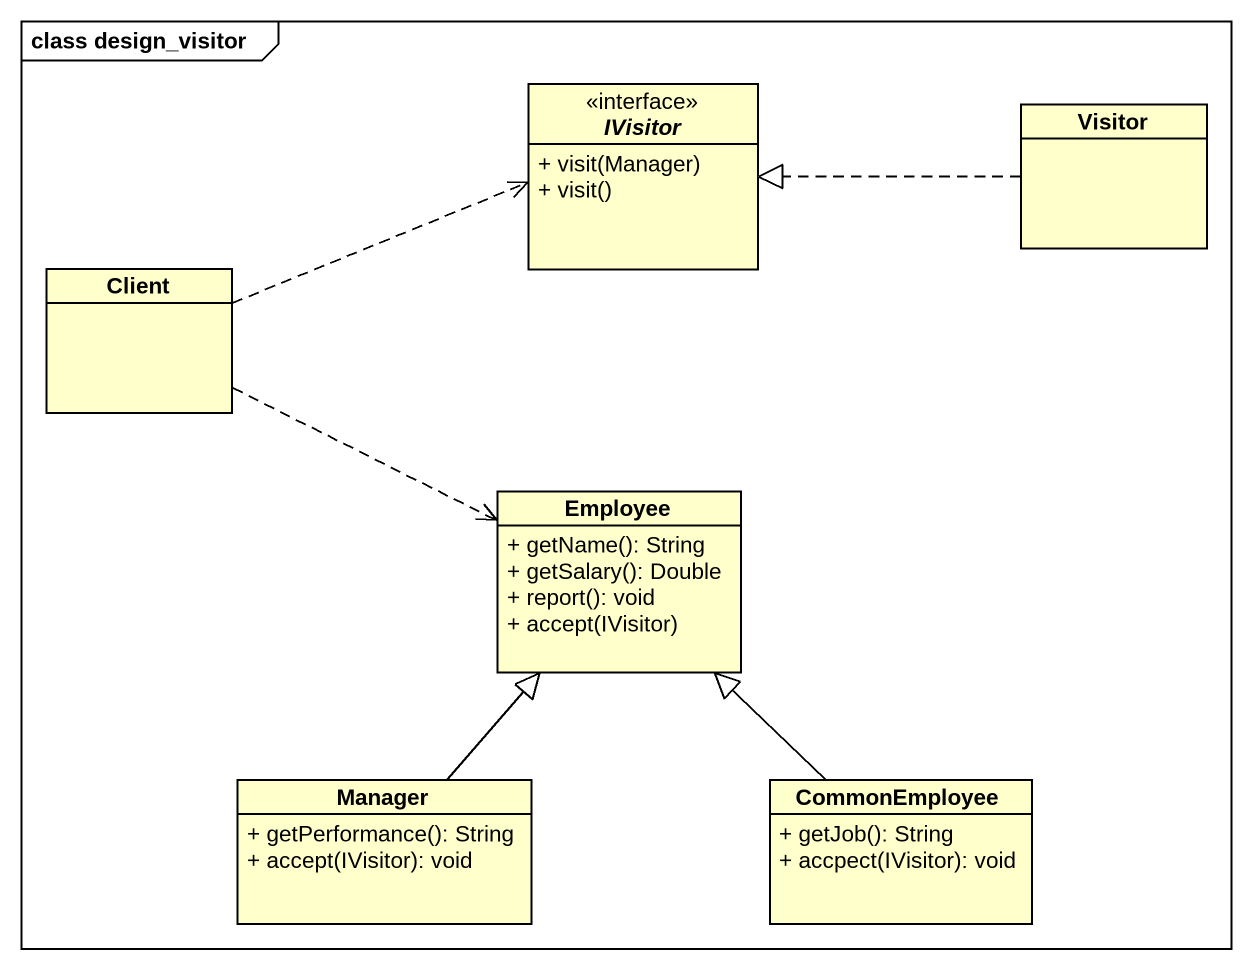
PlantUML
@startuml
mainframe class design_visitor
hide circle
hide empty members
skinparam classAttributeIconSize 0
interface IVisitor {
  + visit(Manager)
  + visit()
}
class Visitor
class Client
class Employee {
  + getName(): String
  + getSalary(): Double
  + report(): void
  + accept(IVisitor)
}
class Manager {
  + getPerformance(): String
  + accept(IVisitor): void
}
class CommonEmployee {
  + getJob(): String
  + accpect(IVisitor): void
}
Visitor .left.|> IVisitor
Client .right.> IVisitor
Client .right.> Employee
Manager -up-|> Employee
CommonEmployee -up-|> Employee
@enduml
